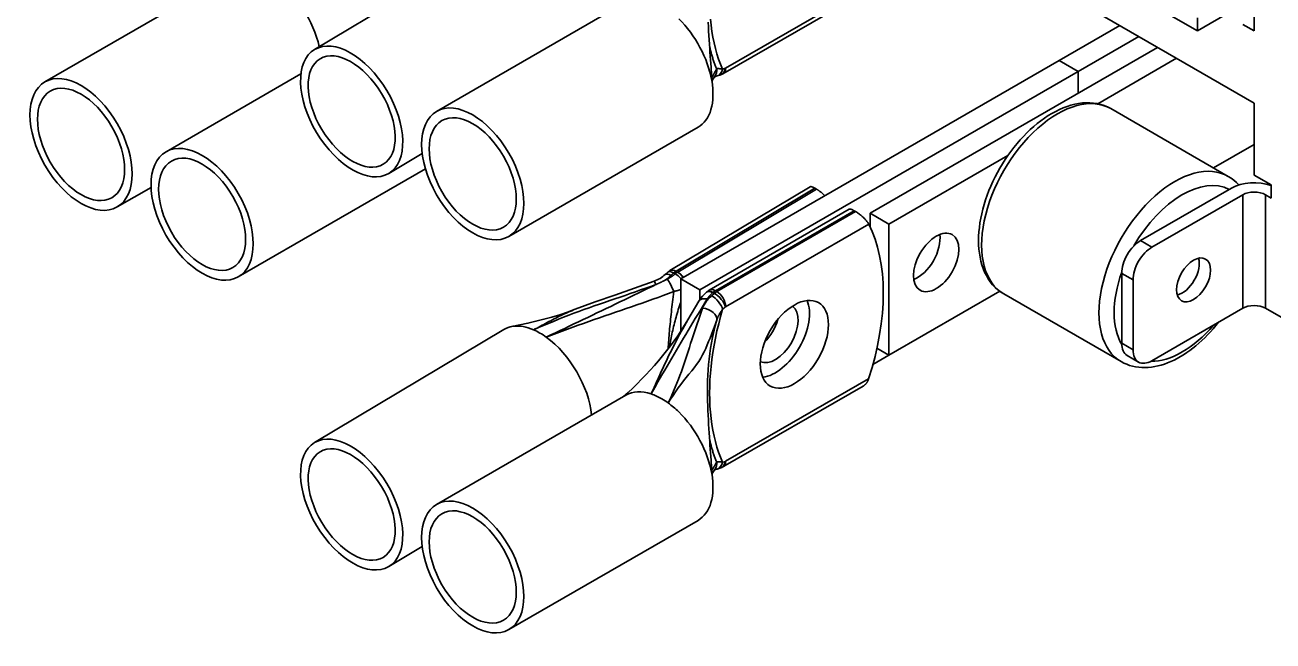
# Model space of a CAD drawing. Header units: millimetres. Extents: x -116965 to 323937, y 291661 to 566926.
# Drawn here: x -12207.3 to -11974.1, y 313474.2 to 313589.3 of the extents above; entities that cross this region are included whole.
import ezdxf

# ---------------------------------------------------------------- set-up
doc = ezdxf.new("R2010")
doc.units = ezdxf.units.MM
doc.layers.add('Visible Edges(Schneider)', color=7, linetype='Continuous', lineweight=35)
doc.layers.add('Visible Tangent Edges(Schneider)', color=7, linetype='Continuous', lineweight=35)

msp = doc.modelspace()

# ---------------------------------------------------------------- linework, layer by layer
at = {"layer": 'Visible Edges(Schneider)'}
for p, q in [((-11988.260336, 313588.207615), (-12028.211869, 313611.273644)), ((-11977.653734, 313588.207615), (-11977.653734, 313608.62003)), ((-12117.86906, 313605.889153), (-12153.218613, 313584.741477)), ((-11977.653734, 313574.735422), (-12026.090548, 313602.70043)), ((-12168.249297, 313599.091447), (-12203.604635, 313578.6879)), ((-12050.716628, 313595.294762), (-12076.902068, 313580.183159)), ((-12095.063745, 313593.580095), (-12130.419083, 313573.176549)), ((-11981.896374, 313591.88185), (-11988.260336, 313588.207615)), ((-12014.069733, 313582.696264), (-12002.756025, 313589.228236)), ((-11988.260336, 313588.207615), (-11988.260336, 313590.657105)), ((-11977.653734, 313588.207615), (-11979.775054, 313589.43236)), ((-11999.220491, 313587.186995), (-12010.534199, 313580.655022)), ((-12049.425072, 313554.118883), (-11995.684957, 313585.145753)), ((-12014.069733, 313582.696264), (-12084.780411, 313541.871434)), ((-12010.534199, 313580.655022), (-12014.069733, 313582.696264)), ((-11992.149423, 313583.104512), (-12006.864326, 313574.608858)), ((-12155.75993, 313580.176838), (-12180.977218, 313565.623955)), ((-12010.534199, 313580.655022), (-12081.244877, 313539.830193)), ((-12078.932256, 313578.96956), (-12078.400435, 313579.736763)), ((-12077.473563, 313579.943344), (-12077.983632, 313579.802162)), ((-12010.534199, 313576.572539), (-12010.534199, 313580.655022)), ((-12004.423286, 313573.684757), (-11982.502976, 313561.02906)), ((-11977.653734, 313574.735422), (-11977.653734, 313561.263228)), ((-12081.568144, 313570.19487), (-12116.923482, 313549.791323)), ((-11985.230898, 313562.604026), (-11977.653734, 313566.978704)), ((-12133.112862, 313565.306852), (-12139.357147, 313561.571243)), ((-12023.663756, 313564.909703), (-12045.889538, 313552.077642)), ((-12132.510162, 313562.420737), (-12167.481617, 313542.23873)), ((-11977.653734, 313561.263228), (-11974.471753, 313559.426111)), ((-12183.766594, 313558.962894), (-12190.109034, 313555.302675)), ((-12060.621554, 313559.077867), (-12086.808008, 313543.411965)), ((-12059.441146, 313558.649618), (-12059.723989, 313558.812917)), ((-11998.866937, 313549.01578), (-11981.896374, 313558.813739)), ((-11974.471753, 313559.426111), (-11974.471753, 313556.976621)), ((-11979.775054, 313557.588994), (-11996.745617, 313547.791035)), ((-11974.471753, 313556.976621), (-11975.532413, 313557.588994)), ((-12053.293284, 313554.864636), (-12079.477728, 313539.753608)), ((-12052.391849, 313554.607273), (-12052.109006, 313554.443974)), ((-12045.889538, 313552.077642), (-12049.425072, 313554.118883)), ((-12049.425072, 313551.582415), (-12049.425072, 313554.118883)), ((-12045.889538, 313527.582744), (-12045.889538, 313552.077642)), ((-12002.402471, 313529.82811), (-12002.402471, 313542.892055)), ((-12084.780411, 313541.871434), (-12084.780411, 313532.080241)), ((-12081.244877, 313539.830193), (-12084.780411, 313541.871434)), ((-12000.281151, 313528.603365), (-12000.281151, 313541.66731)), ((-12083.457494, 313534.208003), (-12081.399007, 313537.694607)), ((-12081.244877, 313539.830193), (-12081.244877, 313537.940382)), ((-12079.952124, 313539.401729), (-12079.882391, 313539.463036)), ((-12045.889538, 313527.582744), (-12025.179845, 313539.539491)), ((-12024.423286, 313539.043741), (-12002.502976, 313526.388044)), ((-11979.775054, 313536.360083), (-11996.745617, 313526.562124)), ((-11975.532413, 313536.360083), (-11962.097385, 313528.603365)), ((-12117.86906, 313532.40446), (-12153.218613, 313511.256785)), ((-12048.137012, 313528.880324), (-12045.889538, 313527.582744)), ((-12048.885283, 313525.853151), (-12045.889538, 313527.582744)), ((-11999.245617, 313526.314479), (-12001.366937, 313527.539224)), ((-12050.716628, 313521.81007), (-12076.902068, 313506.698467)), ((-12095.063745, 313520.095403), (-12130.419083, 313499.691856)), ((-12078.932256, 313505.484868), (-12078.400435, 313506.252071)), ((-12077.473563, 313506.458651), (-12077.983632, 313506.31747)), ((-12081.568144, 313496.710177), (-12116.923482, 313476.306631)), ((-12133.112862, 313491.82216), (-12139.357147, 313488.08655))]:
    msp.add_line(p, q, dxfattribs=at)
at = {"layer": 'Visible Edges(Schneider)', "flags": 128}
for points in [[(-12079.681531, 313589.856821), (-12079.63798, 313588.996879), (-12079.590536, 313588.1567), (-12079.540242, 313587.336737), (-12079.488136, 313586.53745), (-12079.435261, 313585.759293), (-12079.382657, 313585.002722), (-12079.330716, 313584.265308), (-12079.226696, 313582.82972), (-12079.122665, 313581.438944), (-12079.018896, 313580.084306), (-12078.915664, 313578.757131), (-12078.813102, 313577.44989)], [(-12078.485663, 313579.615222), (-12078.406442, 313579.654229), (-12078.294202, 313579.701094), (-12078.152161, 313579.751468), (-12077.983632, 313579.802162)], [(-12077.473563, 313579.943344), (-12077.162058, 313580.052835), (-12076.902068, 313580.183159)], [(-12024.423286, 313539.04374), (-12024.996766, 313539.408694), (-12025.537816, 313539.821331), (-12026.044496, 313540.278576), (-12026.514866, 313540.777358), (-12026.946987, 313541.314602), (-12027.339111, 313541.88713), (-12027.691294, 313542.491612), (-12028.00409, 313543.125705), (-12028.277978, 313543.787192), (-12028.513437, 313544.473859), (-12028.710944, 313545.18349), (-12028.871041, 313545.913975), (-12028.994538, 313546.663913), (-12029.082035, 313547.431855), (-12029.1341, 313548.216305), (-12029.151296, 313549.015771), (-12029.13419, 313549.828757), (-12029.083344, 313550.653768), (-12028.999268, 313551.489334), (-12028.88244, 313552.333908), (-12028.733453, 313553.185835), (-12028.552897, 313554.043461), (-12028.341364, 313554.905129), (-12028.099447, 313555.769187), (-12027.827735, 313556.633977), (-12027.526847, 313557.497776), (-12027.197575, 313558.358786), (-12026.840772, 313559.215249), (-12026.457292, 313560.065402), (-12026.04799, 313560.907486), (-12025.61372, 313561.739739), (-12025.155336, 313562.560399), (-12024.673791, 313563.367678), (-12024.170174, 313564.159898), (-12023.645572, 313564.935426), (-12023.101073, 313565.69263), (-12022.537768, 313566.429876), (-12021.956746, 313567.145532), (-12021.359105, 313567.837966), (-12020.746033, 313568.505641), (-12020.11869, 313569.147184), (-12019.47822, 313569.761239), (-12018.825764, 313570.346449), (-12018.162465, 313570.901458), (-12017.489465, 313571.424908), (-12016.807902, 313571.915477), (-12016.118858, 313572.37202), (-12015.42335, 313572.793321), (-12014.722392, 313573.178148), (-12014.016998, 313573.525274), (-12013.308184, 313573.833466), (-12012.596964, 313574.101496), (-12011.884166, 313574.328109), (-12011.170637, 313574.511867), (-12010.458061, 313574.651263), (-12009.748166, 313574.744788), (-12009.042677, 313574.790935), (-12008.34332, 313574.788197), (-12007.651822, 313574.735063), (-12006.970629, 313574.629788), (-12006.303489, 313574.471832), (-12005.654091, 313574.261485), (-12005.026127, 313573.99903), (-12004.423286, 313573.684757)], [(-11982.502976, 313561.02906), (-11981.96027, 313560.685765), (-11981.446091, 313560.299858), (-11980.962542, 313559.873814), (-11980.511728, 313559.410113)], [(-12059.72399, 313558.812917), (-12059.776799, 313558.842945), (-12059.828994, 313558.871687), (-12059.880454, 313558.899077), (-12059.931063, 313558.92505), (-12059.98071, 313558.949535), (-12060.029275, 313558.97247), (-12060.076646, 313558.993784), (-12060.122706, 313559.013415), (-12060.167339, 313559.031292), (-12060.210429, 313559.047353), (-12060.251868, 313559.061525), (-12060.291536, 313559.073749), (-12060.329384, 313559.084012), (-12060.365399, 313559.092348), (-12060.399564, 313559.098796), (-12060.431865, 313559.103391), (-12060.462288, 313559.10617), (-12060.490811, 313559.107173), (-12060.517427, 313559.106434), (-12060.542115, 313559.103991), (-12060.564864, 313559.099881), (-12060.585659, 313559.094139), (-12060.60448, 313559.086805), (-12060.621518, 313559.077836)], [(-12057.853961, 313557.417523), (-12057.913946, 313557.475938), (-12057.974535, 313557.53377), (-12058.035596, 313557.590903), (-12058.09713, 313557.647336), (-12058.16014, 313557.703986), (-12058.224713, 313557.760926), (-12058.290662, 313557.817983), (-12058.3578, 313557.874981), (-12058.425938, 313557.931749), (-12058.49489, 313557.988113), (-12058.564471, 313558.043895), (-12058.634487, 313558.098928), (-12058.70476, 313558.153032), (-12058.775092, 313558.206038), (-12058.8453, 313558.25779), (-12058.915192, 313558.308182), (-12058.984589, 313558.357104), (-12059.053308, 313558.404453), (-12059.121165, 313558.450124), (-12059.187978, 313558.494011), (-12059.253567, 313558.536009), (-12059.317747, 313558.576012), (-12059.380334, 313558.613917), (-12059.441147, 313558.649617)], [(-12052.39185, 313554.607272), (-12052.444042, 313554.636924), (-12052.495664, 313554.665282), (-12052.546607, 313554.692283), (-12052.596754, 313554.717865), (-12052.646001, 313554.741959), (-12052.694231, 313554.764505), (-12052.741335, 313554.785437), (-12052.787202, 313554.804691), (-12052.831721, 313554.822202), (-12052.874779, 313554.83791), (-12052.916267, 313554.851745), (-12052.956073, 313554.863649), (-12052.994135, 313554.873598), (-12053.030442, 313554.881627), (-12053.064973, 313554.887775), (-12053.09771, 313554.892079), (-12053.128642, 313554.894578), (-12053.15775, 313554.895306), (-12053.185014, 313554.894306), (-12053.210425, 313554.89161), (-12053.233958, 313554.887262), (-12053.255606, 313554.881295), (-12053.275344, 313554.873751), (-12053.293268, 313554.864619)], [(-12049.677731, 313552.091585), (-12049.726474, 313552.1815), (-12049.782603, 313552.275978), (-12049.845829, 313552.374423), (-12049.915878, 313552.47623), (-12049.992467, 313552.580801), (-12050.075313, 313552.687535), (-12050.164109, 313552.795834), (-12050.25826, 313552.905053), (-12050.35699, 313553.014507), (-12050.459532, 313553.123503), (-12050.565102, 313553.231359), (-12050.672938, 313553.337377), (-12050.782501, 313553.441103), (-12050.896517, 313553.545072), (-12051.015106, 313553.649365), (-12051.137177, 313553.752948), (-12051.261652, 313553.854774), (-12051.387441, 313553.953812), (-12051.513452, 313554.049041), (-12051.638596, 313554.13968), (-12051.761791, 313554.225116), (-12051.881976, 313554.30472), (-12051.998071, 313554.37788), (-12052.109008, 313554.443973)], [(-12089.782283, 313541.423501), (-12089.493404, 313541.536083), (-12089.208847, 313541.663921), (-12088.931234, 313541.805473), (-12088.663091, 313541.9589), (-12088.405629, 313542.122895), (-12088.159628, 313542.296386), (-12087.92678, 313542.477617), (-12087.708653, 313542.664673)], [(-12087.201308, 313543.121312), (-12087.020746, 313543.269449), (-12086.808008, 313543.411965)], [(-12104.498687, 313536.185066), (-12102.643305, 313536.880804), (-12100.790433, 313537.548605), (-12097.102379, 313538.841871), (-12093.433498, 313540.124515), (-12089.782283, 313541.423501)], [(-12088.040559, 313541.462723), (-12088.09183, 313541.435596), (-12088.14322, 313541.408614), (-12088.19473, 313541.381781), (-12088.246361, 313541.355097), (-12088.298112, 313541.328566), (-12088.349982, 313541.302188), (-12088.40197, 313541.275968), (-12088.454075, 313541.249906), (-12088.506297, 313541.224006), (-12088.558636, 313541.198268), (-12088.611089, 313541.172696), (-12088.663657, 313541.147292), (-12088.716341, 313541.122056), (-12088.769141, 313541.09699), (-12088.822055, 313541.072095), (-12088.875084, 313541.047373), (-12088.928227, 313541.022825), (-12088.981483, 313540.998452), (-12089.034853, 313540.974256), (-12089.088336, 313540.950238), (-12089.14193, 313540.9264), (-12089.195635, 313540.902742), (-12089.24945, 313540.879266), (-12089.303373, 313540.855973)], [(-12081.399007, 313537.694607), (-12081.078624, 313538.179702), (-12080.727871, 313538.621283), (-12080.351362, 313539.027003), (-12079.952124, 313539.401729)], [(-12079.882391, 313539.463036), (-12079.696972, 313539.611309), (-12079.477728, 313539.753608)], [(-12116.375802, 313532.963725), (-12114.866809, 313533.258135), (-12113.361334, 313533.577535), (-12111.861094, 313533.924897), (-12110.367813, 313534.303189), (-12108.883211, 313534.715381), (-12107.409009, 313535.164445), (-12105.946927, 313535.65335), (-12104.498687, 313536.185066)], [(-12095.471072, 313519.860334), (-12094.617422, 313520.640809), (-12093.771738, 313521.438064), (-12092.935252, 313522.251822), (-12092.109192, 313523.081814), (-12091.29479, 313523.927762), (-12090.493275, 313524.789393), (-12089.705876, 313525.666431), (-12088.933824, 313526.558607), (-12088.178349, 313527.465644), (-12087.440682, 313528.387268), (-12086.72205, 313529.323206), (-12086.023686, 313530.273182), (-12085.346818, 313531.236924), (-12084.692677, 313532.214157), (-12084.062492, 313533.204608), (-12083.457494, 313534.208003)], [(-11984.311381, 313533.741033), (-11984.801035, 313533.130261), (-11985.302847, 313532.535818), (-11985.816113, 313531.958678), (-11986.340124, 313531.39975), (-11986.874186, 313530.859863), (-11987.417601, 313530.339843), (-11987.969673, 313529.840519), (-11988.529707, 313529.362717), (-11989.097004, 313528.907263), (-11989.670868, 313528.474986), (-11990.25061, 313528.066649), (-11990.83559, 313527.682939), (-11991.425188, 313527.324606), (-11992.018786, 313526.9924), (-11992.615764, 313526.68707), (-11993.215507, 313526.409366), (-11993.817393, 313526.16004), (-11994.420804, 313525.93984), (-11995.025296, 313525.749541), (-11995.630362, 313525.59003), (-11996.23496, 313525.462227), (-11996.838037, 313525.367051), (-11997.438541, 313525.305424), (-11998.035421, 313525.278263), (-11998.627622, 313525.286487), (-11999.214092, 313525.331017), (-11999.793408, 313525.412953), (-12000.363258, 313525.532813), (-12000.92139, 313525.690427), (-12001.465554, 313525.88562), (-12001.993499, 313526.118218), (-12002.502977, 313526.388044)], [(-12078.868146, 313530.889306), (-12079.066479, 313529.890478), (-12079.237414, 313528.887381), (-12079.382485, 313527.882035), (-12079.503224, 313526.876456), (-12079.601166, 313525.872662), (-12079.677845, 313524.872671), (-12079.734795, 313523.8785), (-12079.773548, 313522.892165), (-12079.795639, 313521.915687), (-12079.802602, 313520.951083), (-12079.79597, 313520.000369), (-12079.778415, 313519.065955), (-12079.752789, 313518.149467), (-12079.720147, 313517.251373), (-12079.681531, 313516.372129), (-12079.63798, 313515.512187), (-12079.590536, 313514.672008), (-12079.540242, 313513.852045), (-12079.488136, 313513.052757), (-12079.435261, 313512.2746), (-12079.382657, 313511.51803), (-12079.330716, 313510.780616), (-12079.226696, 313509.345028), (-12079.122665, 313507.954252), (-12079.018896, 313506.599613), (-12078.915664, 313505.272438), (-12078.813102, 313503.965198)], [(-12050.716637, 313521.810092), (-12050.660637, 313521.843923), (-12050.605062, 313521.880376), (-12050.55002, 313521.919383), (-12050.495616, 313521.960876), (-12050.441953, 313522.004787), (-12050.389141, 313522.051049), (-12050.337284, 313522.099593), (-12050.286485, 313522.150352), (-12050.23685, 313522.20326), (-12050.188486, 313522.258247), (-12050.141498, 313522.315246), (-12050.095993, 313522.374188), (-12050.052048, 313522.434978), (-12050.009711, 313522.497476), (-12049.969023, 313522.561533), (-12049.930016, 313522.627008), (-12049.892729, 313522.693756), (-12049.857206, 313522.76163), (-12049.823479, 313522.83049), (-12049.791589, 313522.900187), (-12049.761577, 313522.970577), (-12049.733474, 313523.041518), (-12049.707327, 313523.112862), (-12049.683168, 313523.184468)], [(-12078.485663, 313506.130529), (-12078.406442, 313506.169537), (-12078.294202, 313506.216401), (-12078.152161, 313506.266775), (-12077.983632, 313506.31747)], [(-12077.473563, 313506.458651), (-12077.162058, 313506.568143), (-12076.902068, 313506.698467)]]:
    msp.add_lwpolyline(points, dxfattribs=at)
at = {"layer": 'Visible Edges(Schneider)'}
for centre, major_axis, ratio, start_param, end_param in [((-12161.501496, 313587.398834), (-6.7478, 11.692613), 0.5774756636, 4.2163052071, 5.3735407794), ((-12088.315944, 313581.887482), (6.7478, -11.692613), 0.5774756636, 0, 2.0205080017), ((-11977.653734, 313556.364249), (-6, 0), 0.5773502692, 4.1533991144, 5.4977871438), ((-11977.653734, 313556.364249), (-3, 0), 0.5773502692, 3.926990817, 5.4977871438), ((-12077.002236, 313521.870638), (21.25, 36.80608), 0.5773502692, 5.0680101825, 5.9271296789), ((-12040.586237, 313546.974538), (3, 5.196152), 0.5773502692, 3.7717298997, 5.6530480611), ((-12040.586237, 313546.974538), (-3, -5.196152), 0.5773502692, 0.6301372461, 2.5114554075), ((-11998.866937, 313544.933297), (-2.5, -4.330127), 0.5773502692, 3.926990817, 5.4977871438), ((-11996.745617, 313543.708552), (2.5, 4.330127), 0.5773502692, 0.7853981634, 2.3561944902), ((-11991.088763, 313542.892055), (-2.25, -3.897114), 0.5773502692, 0.4908826783, 2.6507099753), ((-11991.088763, 313542.892055), (2.25, 3.897114), 0.5773502692, 3.6324753319, 5.7923026289), ((-12227.623495, 312914.910852), (-901.977596, -1019.446865), 0.2510860478, 4.2855385261, 4.2860857914), ((-12067.102742, 313531.665227), (4.5, 7.794229), 0.5773502692, 3.5453073402, 5.8794706205), ((-12067.102742, 313531.665227), (3, 5.196152), 0.5773502692, 3.2005523725, 6.2242255882), ((-11977.653734, 313535.135338), (-3, 0), 0.5773502692, 3.926990817, 5.4977871438), ((-12110.938328, 313520.819343), (-6.930733, 11.585117), 0.5668103666, 5.824697988, 6.2831853072), ((-12070.638276, 313533.706469), (3, 5.196152), 0.5773502692, 4.2930204806, 5.1317574802), ((-12110.938328, 313520.819343), (-6.930733, 11.585117), 0.5668103666, 5.6132578639, 5.824697988), ((-12110.938328, 313520.819343), (-6.930733, 11.585117), 0.5668103666, 5.3645478748, 5.6132578639), ((-12110.938328, 313520.819343), (-6.930733, 11.585117), 0.5668103666, 4.0164354647, 5.3645478748), ((-11998.866937, 313531.869351), (-2.5, -4.330127), 0.5773502692, 5.4977871438, 6.2831853072), ((-11996.745617, 313530.644606), (-2.5, -4.330127), 0.5773502692, 5.4977871438, 7.0685834706), ((-12088.315944, 313508.40279), (-6.7478, 11.692613), 0.5774756636, 5.7102864328, 6.2831853072), ((-12088.315944, 313508.40279), (-6.7478, 11.692613), 0.5774756636, 5.4978957739, 5.7102864328), ((-12088.315944, 313508.40279), (-6.7478, 11.692613), 0.5774756636, 5.3735407794, 5.4978957739), ((-12088.315944, 313508.40279), (-6.7478, 11.692613), 0.5774756636, 5.1621006553, 5.3735407794), ((-12088.315944, 313508.40279), (6.7478, -11.692613), 0.5774756636, 0, 2.0205080017)]:
    msp.add_ellipse(centre, major_axis=major_axis, ratio=ratio, start_param=start_param, end_param=end_param, dxfattribs=at)
for centre, major_axis, ratio in [((-12146.28788, 313573.15636), (-6.930733, 11.585117), 0.5668103666), ((-12146.28788, 313573.15636), (-5.903958, 9.868804), 0.5668103666), ((-12196.856834, 313566.995288), (-6.7478, 11.692613), 0.5774756636), ((-12196.856834, 313566.995288), (-5.748126, 9.960374), 0.5774756636), ((-12123.671283, 313561.483936), (6.7478, -11.692613), 0.5774756636), ((-12123.671283, 313561.483936), (5.748126, -9.960374), 0.5774756636), ((-12174.229417, 313553.931343), (6.7478, -11.692613), 0.5774756636), ((-12174.229417, 313553.931343), (5.748126, -9.960374), 0.5774756636), ((-12037.050703, 313544.933297), (3, 5.196152), 0.5773502692), ((-11988.967442, 313541.66731), (-2.25, -3.897114), 0.5773502692), ((-12063.567208, 313529.623986), (4.5, 7.794229), 0.5773502692), ((-12146.28788, 313499.671668), (-6.930733, 11.585117), 0.5668103666), ((-12146.28788, 313499.671668), (-5.903958, 9.868804), 0.5668103666), ((-12123.671283, 313487.999244), (6.7478, -11.692613), 0.5774756636), ((-12123.671283, 313487.999244), (5.748126, -9.960374), 0.5774756636)]:
    msp.add_ellipse(centre, major_axis=major_axis, ratio=ratio, dxfattribs=at)
at = {"layer": 'Visible Tangent Edges(Schneider)'}
for p, q in [((-12049.683169, 313596.669159), (-12076.425347, 313581.236263)), ((-12076.460932, 313581.220981), (-12076.970494, 313581.07994)), ((-12085.65664, 313543.298851), (-12059.723989, 313558.812917)), ((-12059.441146, 313558.649618), (-12085.360044, 313543.14378)), ((-11979.775054, 313557.588994), (-11979.775054, 313536.360083)), ((-11975.532413, 313557.588994), (-11975.532413, 313536.360083)), ((-12078.32775, 313539.639679), (-12052.391849, 313554.607273)), ((-12052.109006, 313554.443974), (-12078.045554, 313539.476006)), ((-12076.419562, 313536.658889), (-12049.677732, 313552.091584)), ((-11996.745617, 313547.791035), (-11998.866937, 313549.01578)), ((-12086.100396, 313542.967738), (-12085.817856, 313542.804339)), ((-12085.37377, 313543.135609), (-12085.65664, 313543.298851)), ((-12085.360044, 313543.14378), (-12085.37377, 313543.135609)), ((-12002.402471, 313542.892055), (-12000.281151, 313541.66731)), ((-12078.846433, 313539.254727), (-12078.776181, 313539.315848)), ((-12000.281151, 313528.603365), (-12002.402471, 313529.82811)), ((-12049.683169, 313523.184467), (-12076.425347, 313507.751571)), ((-12076.460932, 313507.736289), (-12076.970494, 313507.595248))]:
    msp.add_line(p, q, dxfattribs=at)
at = {"layer": 'Visible Tangent Edges(Schneider)', "flags": 128}
for points in [[(-12076.97077, 313581.080659), (-12077.357135, 313581.989141), (-12077.710991, 313582.932674), (-12078.032064, 313583.910554), (-12078.319981, 313584.921807), (-12078.574221, 313585.964302), (-12078.794626, 313587.036068), (-12078.981068, 313588.135176), (-12079.133417, 313589.2597), (-12079.251553, 313590.407698)], [(-12079.404941, 313585.324143), (-12079.363462, 313585.134297), (-12079.320801, 313584.945686), (-12079.276957, 313584.758325), (-12079.231927, 313584.572224), (-12079.185709, 313584.387399), (-12079.1383, 313584.203862), (-12079.089699, 313584.021625), (-12079.039902, 313583.840701), (-12078.988909, 313583.661105), (-12078.936715, 313583.482848), (-12078.88332, 313583.305944), (-12078.82872, 313583.130406), (-12078.772915, 313582.95625), (-12078.715911, 313582.783501), (-12078.657709, 313582.612166), (-12078.598307, 313582.442248), (-12078.537708, 313582.27375), (-12078.47591, 313582.106672), (-12078.412913, 313581.94102), (-12078.348717, 313581.776795), (-12078.283323, 313581.614), (-12078.21673, 313581.452637), (-12078.148938, 313581.29271), (-12078.079947, 313581.134222)], [(-12078.07972, 313581.133197), (-12078.116925, 313581.066769), (-12078.154111, 313581.000201), (-12078.191282, 313580.933495), (-12078.228439, 313580.866646), (-12078.265586, 313580.799654), (-12078.302726, 313580.732518), (-12078.339862, 313580.665236), (-12078.376996, 313580.597807), (-12078.414132, 313580.530229), (-12078.451273, 313580.462502), (-12078.488421, 313580.394623), (-12078.52558, 313580.326591), (-12078.562752, 313580.258405), (-12078.599941, 313580.190063), (-12078.637149, 313580.121564), (-12078.674379, 313580.052907), (-12078.711634, 313579.984089), (-12078.748917, 313579.915111), (-12078.786232, 313579.84597), (-12078.823581, 313579.776665), (-12078.860959, 313579.707195), (-12078.898365, 313579.637558), (-12078.935807, 313579.567753), (-12078.973292, 313579.497778)], [(-12076.970494, 313581.07994), (-12077.032195, 313581.090259), (-12077.092815, 313581.099937), (-12077.152313, 313581.108965), (-12077.210647, 313581.117332), (-12077.267777, 313581.12503), (-12077.32366, 313581.132049), (-12077.378258, 313581.13838), (-12077.431533, 313581.144016), (-12077.483444, 313581.148948), (-12077.533958, 313581.153169), (-12077.583034, 313581.156671), (-12077.630651, 313581.159448), (-12077.676849, 313581.161495), (-12077.721615, 313581.162805), (-12077.764897, 313581.163364), (-12077.806642, 313581.163161), (-12077.846802, 313581.162188), (-12077.885328, 313581.160436), (-12077.922177, 313581.157898), (-12077.9573, 313581.154566), (-12077.990654, 313581.150433), (-12078.022201, 313581.145496), (-12078.051902, 313581.139752), (-12078.07972, 313581.133197)], [(-12076.425347, 313581.236263), (-12076.426845, 313581.235408), (-12076.428343, 313581.23457), (-12076.429842, 313581.233752), (-12076.43134, 313581.232951), (-12076.432838, 313581.23217), (-12076.434334, 313581.231407), (-12076.43583, 313581.230663), (-12076.437324, 313581.229938), (-12076.438817, 313581.229232), (-12076.440308, 313581.228545), (-12076.441797, 313581.227878), (-12076.443284, 313581.22723), (-12076.44477, 313581.226602), (-12076.446253, 313581.225993), (-12076.447734, 313581.225403), (-12076.449212, 313581.224832), (-12076.450689, 313581.224282), (-12076.452162, 313581.223751), (-12076.453633, 313581.223239), (-12076.4551, 313581.222748), (-12076.456564, 313581.222276), (-12076.458024, 313581.221824), (-12076.45948, 313581.221393), (-12076.460932, 313581.220981)], [(-12088.04056, 313541.462723), (-12087.975122, 313541.501409), (-12087.910198, 313541.540553), (-12087.845774, 313541.580157), (-12087.781816, 313541.620238), (-12087.718301, 313541.660804), (-12087.655236, 313541.701848), (-12087.592634, 313541.743356), (-12087.530503, 313541.785321), (-12087.468851, 313541.827731), (-12087.407688, 313541.870578), (-12087.347021, 313541.913852), (-12087.286859, 313541.957542), (-12087.22721, 313542.001639), (-12087.168082, 313542.046132), (-12087.109483, 313542.091013), (-12087.051422, 313542.13627), (-12086.993906, 313542.181894), (-12086.936945, 313542.227874), (-12086.880545, 313542.2742), (-12086.824713, 313542.320863), (-12086.769457, 313542.367852), (-12086.714782, 313542.415157), (-12086.660698, 313542.462769), (-12086.60721, 313542.510677)], [(-12085.817856, 313542.804339), (-12085.871668, 313542.757407), (-12085.926203, 313542.710865), (-12085.981453, 313542.66473), (-12086.037407, 313542.619021), (-12086.094056, 313542.573755), (-12086.15139, 313542.528952), (-12086.2094, 313542.484629), (-12086.268075, 313542.440806), (-12086.327393, 313542.397506), (-12086.387348, 313542.354749), (-12086.447941, 313542.312544), (-12086.509175, 313542.270906), (-12086.571052, 313542.229844), (-12086.633575, 313542.189373), (-12086.696745, 313542.149502), (-12086.760566, 313542.110246), (-12086.825036, 313542.071624), (-12086.890141, 313542.033662), (-12086.955866, 313541.996387), (-12087.022194, 313541.959827), (-12087.089111, 313541.924007), (-12087.156601, 313541.888956), (-12087.224648, 313541.854699), (-12087.293238, 313541.821265)], [(-12086.60721, 313542.510677), (-12086.586102, 313542.529747), (-12086.564992, 313542.548815), (-12086.543881, 313542.56788), (-12086.52277, 313542.586943), (-12086.501658, 313542.606003), (-12086.480546, 313542.625062), (-12086.459432, 313542.644117), (-12086.438318, 313542.663171), (-12086.417203, 313542.682222), (-12086.396088, 313542.701272), (-12086.374971, 313542.720319), (-12086.353854, 313542.739363), (-12086.332736, 313542.758406), (-12086.311618, 313542.777446), (-12086.290499, 313542.796485), (-12086.269379, 313542.815521), (-12086.248259, 313542.834555), (-12086.227137, 313542.853587), (-12086.206015, 313542.872617), (-12086.184893, 313542.891645), (-12086.163769, 313542.910671), (-12086.142646, 313542.929695), (-12086.121521, 313542.948717), (-12086.100396, 313542.967738)], [(-12086.100396, 313542.967738), (-12086.082333, 313542.983872), (-12086.064213, 313542.99982), (-12086.04604, 313543.015577), (-12086.027817, 313543.031142), (-12086.009546, 313543.046512), (-12085.991231, 313543.061683), (-12085.972875, 313543.076654), (-12085.954481, 313543.091422), (-12085.936052, 313543.105984), (-12085.917592, 313543.120338), (-12085.899102, 313543.134482), (-12085.880583, 313543.148416), (-12085.862036, 313543.162139), (-12085.84346, 313543.175652), (-12085.824858, 313543.188953), (-12085.806229, 313543.202042), (-12085.787576, 313543.214918), (-12085.768904, 313543.227576), (-12085.750216, 313543.240015), (-12085.731514, 313543.252233), (-12085.712802, 313543.264227), (-12085.694084, 313543.275996), (-12085.675362, 313543.287538), (-12085.65664, 313543.298851)], [(-12085.37377, 313543.135609), (-12085.392465, 313543.124309), (-12085.411166, 313543.112777), (-12085.429872, 313543.101014), (-12085.448577, 313543.089024), (-12085.467279, 313543.076806), (-12085.485976, 313543.064362), (-12085.504662, 313543.051696), (-12085.523337, 313543.038808), (-12085.541996, 313543.0257), (-12085.560636, 313543.012375), (-12085.579255, 313542.998835), (-12085.597848, 313542.985081), (-12085.616412, 313542.971118), (-12085.634946, 313542.956946), (-12085.653444, 313542.942568), (-12085.671905, 313542.927986), (-12085.690324, 313542.913204), (-12085.7087, 313542.898224), (-12085.727028, 313542.883048), (-12085.745306, 313542.86768), (-12085.76353, 313542.852122), (-12085.781699, 313542.836377), (-12085.799809, 313542.820449), (-12085.817856, 313542.804339)], [(-12112.293727, 313532.339796), (-12111.363529, 313532.740383), (-12110.431709, 313533.138196), (-12109.497894, 313533.532398), (-12108.561708, 313533.922155), (-12107.622778, 313534.306631), (-12106.68073, 313534.68499), (-12105.735191, 313535.056399), (-12104.785785, 313535.420021), (-12103.832272, 313535.775159), (-12102.875518, 313536.12265), (-12101.916251, 313536.463841), (-12100.955086, 313536.800017), (-12099.992637, 313537.132457), (-12099.02952, 313537.462445), (-12098.06635, 313537.791264), (-12097.103743, 313538.120194), (-12096.142068, 313538.450176), (-12095.181157, 313538.781258), (-12094.221094, 313539.113737), (-12093.261973, 313539.447925), (-12092.30389, 313539.784135), (-12091.346914, 313540.122591), (-12090.391069, 313540.463383), (-12089.436383, 313540.806617)], [(-12089.303373, 313540.855972), (-12090.160648, 313540.443535), (-12091.017823, 313540.030799), (-12091.874947, 313539.617829), (-12092.732069, 313539.204693), (-12093.58924, 313538.791456), (-12094.446509, 313538.378187), (-12095.303936, 313537.964966), (-12096.161578, 313537.551871), (-12097.01946, 313537.138937), (-12097.877607, 313536.726194), (-12098.736045, 313536.313678), (-12099.5948, 313535.901419), (-12100.453896, 313535.489452), (-12101.313359, 313535.077806), (-12102.173212, 313534.666518), (-12103.033459, 313534.255601), (-12103.894069, 313533.844989), (-12104.755007, 313533.434602), (-12105.616241, 313533.024362), (-12106.477737, 313532.61419), (-12107.339461, 313532.204005), (-12108.20138, 313531.793732), (-12109.063461, 313531.383289), (-12109.92567, 313530.972597)], [(-12089.436383, 313540.806617), (-12089.430823, 313540.808627), (-12089.425265, 313540.81064), (-12089.419709, 313540.812658), (-12089.414154, 313540.81468), (-12089.4086, 313540.816706), (-12089.403048, 313540.818736), (-12089.397498, 313540.820771), (-12089.391949, 313540.822809), (-12089.386401, 313540.824852), (-12089.380855, 313540.826898), (-12089.375311, 313540.828948), (-12089.369768, 313540.831003), (-12089.364226, 313540.833062), (-12089.358686, 313540.835125), (-12089.353148, 313540.837191), (-12089.347611, 313540.839262), (-12089.342076, 313540.841337), (-12089.336542, 313540.843416), (-12089.33101, 313540.845499), (-12089.32548, 313540.847586), (-12089.319951, 313540.849677), (-12089.314423, 313540.851772), (-12089.308898, 313540.853871), (-12089.303373, 313540.855974)], [(-12087.293238, 313541.821265), (-12087.324379, 313541.806333), (-12087.355521, 313541.7914), (-12087.386662, 313541.776466), (-12087.417803, 313541.761532), (-12087.448943, 313541.746597), (-12087.480084, 313541.731662), (-12087.511224, 313541.716726), (-12087.542363, 313541.701789), (-12087.573502, 313541.686852), (-12087.604641, 313541.671914), (-12087.63578, 313541.656976), (-12087.666919, 313541.642037), (-12087.698057, 313541.627097), (-12087.729195, 313541.612157), (-12087.760332, 313541.597216), (-12087.79147, 313541.582275), (-12087.822607, 313541.567333), (-12087.853744, 313541.55239), (-12087.88488, 313541.537447), (-12087.916016, 313541.522503), (-12087.947152, 313541.507559), (-12087.978288, 313541.492614), (-12088.009424, 313541.477668), (-12088.040559, 313541.462722)], [(-12109.92567, 313530.972597), (-12108.936082, 313531.348769), (-12107.945043, 313531.721848), (-12106.952612, 313532.091812), (-12105.958852, 313532.458646), (-12104.963822, 313532.822327), (-12103.967582, 313533.182837), (-12102.970193, 313533.540156), (-12101.971717, 313533.894265), (-12100.972241, 313534.245166), (-12099.972136, 313534.593215), (-12098.971825, 313534.939027), (-12097.971715, 313535.283214), (-12096.972212, 313535.626393), (-12095.973723, 313535.969179), (-12094.976653, 313536.312186), (-12093.981409, 313536.65603), (-12092.988409, 313537.001415), (-12091.997944, 313537.349049), (-12091.010159, 313537.699383), (-12090.025197, 313538.052859), (-12089.043201, 313538.409921), (-12088.064219, 313538.770887), (-12087.088129, 313539.135818), (-12086.114823, 313539.504778)], [(-12090.326177, 313520.34076), (-12089.903283, 313521.090067), (-12089.479112, 313521.838571), (-12089.053646, 313522.586263), (-12088.626865, 313523.333135), (-12088.198748, 313524.07918), (-12087.769277, 313524.824388), (-12087.338432, 313525.568753), (-12086.906192, 313526.312267), (-12086.472536, 313527.054918), (-12086.037471, 313527.796696), (-12085.601073, 313528.537612), (-12085.163422, 313529.277683), (-12084.724599, 313530.016921), (-12084.284686, 313530.755345), (-12083.843765, 313531.492969), (-12083.401916, 313532.229808), (-12082.959248, 313532.965886), (-12082.515934, 313533.701255), (-12082.07212, 313534.435965), (-12081.627954, 313535.170061), (-12081.183581, 313535.903592), (-12080.739148, 313536.636609), (-12080.294795, 313537.369168), (-12079.850655, 313538.101325)], [(-12086.114501, 313539.504766), (-12086.170942, 313539.008101), (-12086.22709, 313538.517141), (-12086.282733, 313538.031508), (-12086.337661, 313537.550827), (-12086.391751, 313537.074794), (-12086.444946, 313536.603278), (-12086.497153, 313536.136166), (-12086.548275, 313535.673342), (-12086.598217, 313535.214692), (-12086.646885, 313534.7601), (-12086.694185, 313534.309456), (-12086.740046, 313533.862682), (-12086.784397, 313533.419702), (-12086.827168, 313532.980439), (-12086.868287, 313532.544823), (-12086.907683, 313532.11282), (-12086.945324, 313531.684022), (-12086.981176, 313531.257967), (-12087.015181, 313530.834489), (-12087.047275, 313530.413543), (-12087.077395, 313529.995087), (-12087.105477, 313529.579075), (-12087.131456, 313529.165465), (-12087.155269, 313528.754215)], [(-12086.114823, 313539.504778), (-12086.055107, 313539.516887), (-12085.995724, 313539.529317), (-12085.936677, 313539.542063), (-12085.87797, 313539.555121), (-12085.819607, 313539.568487), (-12085.761591, 313539.582154), (-12085.703925, 313539.59612), (-12085.646615, 313539.610378), (-12085.589662, 313539.624924), (-12085.533071, 313539.639754), (-12085.476845, 313539.654863), (-12085.420988, 313539.670246), (-12085.365503, 313539.685898), (-12085.310395, 313539.701815), (-12085.255666, 313539.717992), (-12085.20132, 313539.734424), (-12085.147359, 313539.751107), (-12085.09378, 313539.768037), (-12085.040584, 313539.785212), (-12084.987768, 313539.80263), (-12084.935333, 313539.820287), (-12084.883278, 313539.838182), (-12084.831603, 313539.856311), (-12084.780306, 313539.874673)], [(-12079.007054, 313538.704805), (-12079.105507, 313538.617876), (-12079.202147, 313538.529759), (-12079.296897, 313538.440498), (-12079.389681, 313538.350136), (-12079.48042, 313538.258723), (-12079.569037, 313538.166303), (-12079.655458, 313538.072932), (-12079.739607, 313537.978657), (-12079.821411, 313537.88353), (-12079.900798, 313537.787601), (-12079.977694, 313537.69093), (-12080.052046, 313537.593543), (-12080.123903, 313537.495326), (-12080.193228, 313537.396266), (-12080.259919, 313537.296429), (-12080.323874, 313537.195888), (-12080.384997, 313537.094718), (-12080.443198, 313536.992987), (-12080.498385, 313536.890771), (-12080.550465, 313536.788145), (-12080.599352, 313536.685179), (-12080.644967, 313536.581947), (-12080.687231, 313536.478522), (-12080.726068, 313536.374975)], [(-12079.850655, 313538.101325), (-12079.818971, 313538.152577), (-12079.786231, 313538.203627), (-12079.752461, 313538.254458), (-12079.71769, 313538.305061), (-12079.681943, 313538.355418), (-12079.645249, 313538.405519), (-12079.607634, 313538.45535), (-12079.569125, 313538.504899), (-12079.529749, 313538.55415), (-12079.489538, 313538.603085), (-12079.448506, 313538.651707), (-12079.406655, 313538.700028), (-12079.363991, 313538.748057), (-12079.320532, 313538.79579), (-12079.276297, 313538.843215), (-12079.231305, 313538.890325), (-12079.185575, 313538.937108), (-12079.139128, 313538.983557), (-12079.091981, 313539.029665), (-12079.044155, 313539.075419), (-12078.995668, 313539.120811), (-12078.94654, 313539.165832), (-12078.896789, 313539.210474), (-12078.846433, 313539.254727)], [(-12078.49206, 313539.153162), (-12078.513465, 313539.134492), (-12078.534876, 313539.115819), (-12078.55629, 313539.097145), (-12078.57771, 313539.078472), (-12078.599134, 313539.059797), (-12078.620562, 313539.041122), (-12078.641995, 313539.022447), (-12078.663433, 313539.00377), (-12078.684875, 313538.985091), (-12078.706322, 313538.966413), (-12078.727773, 313538.947734), (-12078.749229, 313538.929054), (-12078.770689, 313538.910372), (-12078.792154, 313538.891688), (-12078.813624, 313538.873005), (-12078.835098, 313538.85432), (-12078.856576, 313538.835635), (-12078.878059, 313538.816948), (-12078.899547, 313538.79826), (-12078.921039, 313538.779572), (-12078.942536, 313538.760882), (-12078.964038, 313538.742191), (-12078.985544, 313538.723497), (-12079.007054, 313538.704805)], [(-12078.776181, 313539.315848), (-12078.757885, 313539.331741), (-12078.739542, 313539.347436), (-12078.721155, 313539.36293), (-12078.702725, 313539.378223), (-12078.684253, 313539.393311), (-12078.665741, 313539.408197), (-12078.647192, 313539.422878), (-12078.628605, 313539.437351), (-12078.609983, 313539.451617), (-12078.591327, 313539.465675), (-12078.572638, 313539.479524), (-12078.553919, 313539.493159), (-12078.535171, 313539.506582), (-12078.516395, 313539.519792), (-12078.497595, 313539.532786), (-12078.478772, 313539.545561), (-12078.459928, 313539.558117), (-12078.441067, 313539.570453), (-12078.422195, 313539.582562), (-12078.403312, 313539.594447), (-12078.384423, 313539.606102), (-12078.365531, 313539.617527), (-12078.346638, 313539.628719), (-12078.32775, 313539.639679)], [(-12078.776181, 313539.315848), (-12078.764337, 313539.309076), (-12078.752493, 313539.302304), (-12078.740649, 313539.295532), (-12078.728806, 313539.288759), (-12078.716964, 313539.281986), (-12078.705122, 313539.275211), (-12078.693281, 313539.268435), (-12078.68144, 313539.261661), (-12078.6696, 313539.254883), (-12078.65776, 313539.248107), (-12078.645921, 313539.24133), (-12078.634082, 313539.234551), (-12078.622244, 313539.227771), (-12078.610406, 313539.220992), (-12078.598569, 313539.214212), (-12078.586733, 313539.207432), (-12078.574897, 313539.200651), (-12078.563061, 313539.193868), (-12078.551226, 313539.187085), (-12078.539392, 313539.180302), (-12078.527558, 313539.173518), (-12078.515725, 313539.166734), (-12078.503892, 313539.159948), (-12078.49206, 313539.153162)], [(-12078.045554, 313539.476006), (-12078.064361, 313539.465072), (-12078.08317, 313539.453905), (-12078.10198, 313539.442507), (-12078.120786, 313539.430882), (-12078.139587, 313539.419029), (-12078.158377, 313539.406951), (-12078.177156, 313539.394649), (-12078.195918, 313539.382129), (-12078.214659, 313539.369389), (-12078.233378, 313539.356434), (-12078.252072, 313539.343265), (-12078.27074, 313539.329883), (-12078.289378, 313539.316289), (-12078.307987, 313539.302484), (-12078.326563, 313539.288471), (-12078.345105, 313539.274251), (-12078.363612, 313539.259825), (-12078.382083, 313539.245192), (-12078.400517, 313539.230358), (-12078.41891, 313539.21532), (-12078.437263, 313539.20008), (-12078.455573, 313539.184639), (-12078.473839, 313539.168999), (-12078.49206, 313539.153162)], [(-12078.045554, 313539.476006), (-12078.057319, 313539.482822), (-12078.069083, 313539.489638), (-12078.080847, 313539.496455), (-12078.09261, 313539.503272), (-12078.104372, 313539.510089), (-12078.116134, 313539.516906), (-12078.127895, 313539.523724), (-12078.139657, 313539.530542), (-12078.151416, 313539.537361), (-12078.163176, 313539.54418), (-12078.174935, 313539.550999), (-12078.186693, 313539.557819), (-12078.198451, 313539.564638), (-12078.210209, 313539.571459), (-12078.221965, 313539.578279), (-12078.233721, 313539.5851), (-12078.245477, 313539.591921), (-12078.257232, 313539.598743), (-12078.268986, 313539.605565), (-12078.28074, 313539.612387), (-12078.292493, 313539.619209), (-12078.304246, 313539.626032), (-12078.315998, 313539.632855), (-12078.32775, 313539.639679)], [(-12104.498713, 313536.185054), (-12104.838155, 313536.051566), (-12105.175443, 313535.913988), (-12105.510698, 313535.772657), (-12105.84404, 313535.627801), (-12106.175591, 313535.479645), (-12106.505467, 313535.328418), (-12106.833791, 313535.174347), (-12107.160681, 313535.017657), (-12107.486257, 313534.858577), (-12107.810638, 313534.697332), (-12108.133947, 313534.534151), (-12108.4563, 313534.369259), (-12108.77782, 313534.202885), (-12109.098625, 313534.035254), (-12109.418836, 313533.866595), (-12109.73857, 313533.697133), (-12110.05795, 313533.527096), (-12110.377095, 313533.356711), (-12110.696123, 313533.186204), (-12111.015156, 313533.015803), (-12111.334313, 313532.845735), (-12111.653714, 313532.676226), (-12111.97348, 313532.507504), (-12112.293727, 313532.339796)], [(-12080.726068, 313536.374975), (-12080.986951, 313535.640637), (-12081.243738, 313534.906246), (-12081.496584, 313534.171726), (-12081.745619, 313533.436992), (-12081.991128, 313532.701938), (-12082.233494, 313531.966444), (-12082.473103, 313531.230393), (-12082.710309, 313530.493651), (-12082.944922, 313529.755852), (-12083.17823, 313529.016958), (-12083.412146, 313528.277123), (-12083.64858, 313527.536496), (-12083.889443, 313526.795224), (-12084.136645, 313526.053454), (-12084.392098, 313525.311341), (-12084.657901, 313524.569161), (-12084.935826, 313523.827713), (-12085.224978, 313523.087079), (-12085.524182, 313522.347213), (-12085.832263, 313521.608074), (-12086.148046, 313520.869621), (-12086.470356, 313520.131814), (-12086.798019, 313519.394609), (-12087.129859, 313518.657963)], [(-12086.871989, 313529.124601), (-12086.820362, 313529.466799), (-12086.765533, 313529.809988), (-12086.707529, 313530.154088), (-12086.646375, 313530.499024), (-12086.582093, 313530.844718), (-12086.514709, 313531.191095), (-12086.444246, 313531.538077), (-12086.37073, 313531.885593), (-12086.29416, 313532.233686), (-12086.214506, 313532.582516), (-12086.131737, 313532.932224), (-12086.045871, 313533.282727), (-12085.956928, 313533.633932), (-12085.864925, 313533.985768), (-12085.769878, 313534.338161), (-12085.671805, 313534.691038), (-12085.570725, 313535.044326), (-12085.466655, 313535.397951), (-12085.359612, 313535.751841), (-12085.249614, 313536.105924), (-12085.136678, 313536.460125), (-12085.02082, 313536.814373), (-12084.902059, 313537.168594), (-12084.780411, 313537.522719)], [(-12076.97077, 313507.595967), (-12077.357135, 313508.504449), (-12077.710991, 313509.447982), (-12078.032064, 313510.425862), (-12078.319981, 313511.437115), (-12078.574221, 313512.479609), (-12078.794626, 313513.551376), (-12078.981068, 313514.650484), (-12079.133417, 313515.775007), (-12079.251553, 313516.923006), (-12079.335577, 313518.0924), (-12079.385723, 313519.281113), (-12079.40221, 313520.487092), (-12079.385199, 313521.712363), (-12079.334524, 313522.959174), (-12079.249948, 313524.225738), (-12079.131342, 313525.51015), (-12078.978586, 313526.810487), (-12078.791682, 313528.124728), (-12078.570799, 313529.45078), (-12078.31611, 313530.786549), (-12078.027824, 313532.129841), (-12077.706449, 313533.47796), (-12077.352306, 313534.829633), (-12076.965643, 313536.183906)], [(-12078.077341, 313534.145791), (-12078.049478, 313534.229326), (-12078.019718, 313534.313367), (-12077.988099, 313534.397852), (-12077.954662, 313534.482725), (-12077.919447, 313534.567924), (-12077.882498, 313534.653385), (-12077.843864, 313534.739047), (-12077.803592, 313534.824843), (-12077.761729, 313534.910712), (-12077.718327, 313534.996583), (-12077.673437, 313535.082399), (-12077.627115, 313535.16809), (-12077.579374, 313535.253667), (-12077.530172, 313535.33923), (-12077.479532, 313535.42475), (-12077.427494, 313535.51018), (-12077.374093, 313535.595471), (-12077.319368, 313535.680577), (-12077.263357, 313535.765451), (-12077.2061, 313535.850047), (-12077.147638, 313535.934315), (-12077.088011, 313536.018213), (-12077.02726, 313536.101696), (-12076.965428, 313536.184721)], [(-12076.965428, 313536.184721), (-12076.944173, 313536.203413), (-12076.922917, 313536.222106), (-12076.901662, 313536.240797), (-12076.880406, 313536.259486), (-12076.859149, 313536.278175), (-12076.837892, 313536.29686), (-12076.816635, 313536.315546), (-12076.795378, 313536.33423), (-12076.774121, 313536.352914), (-12076.752863, 313536.371596), (-12076.731604, 313536.390276), (-12076.710346, 313536.408955), (-12076.689087, 313536.427634), (-12076.667828, 313536.446311), (-12076.646569, 313536.464988), (-12076.62531, 313536.483663), (-12076.60405, 313536.502337), (-12076.58279, 313536.52101), (-12076.56153, 313536.539682), (-12076.54027, 313536.558354), (-12076.51901, 313536.577024), (-12076.497749, 313536.595692), (-12076.476488, 313536.614361), (-12076.455227, 313536.633029)], [(-12076.455227, 313536.633029), (-12076.453771, 313536.634297), (-12076.452312, 313536.63555), (-12076.45085, 313536.636785), (-12076.449384, 313536.638007), (-12076.447915, 313536.639211), (-12076.446442, 313536.6404), (-12076.444967, 313536.641572), (-12076.443489, 313536.642727), (-12076.442008, 313536.643866), (-12076.440524, 313536.644989), (-12076.439037, 313536.646094), (-12076.437549, 313536.647183), (-12076.436058, 313536.648254), (-12076.434565, 313536.64931), (-12076.433069, 313536.650348), (-12076.431572, 313536.651368), (-12076.430074, 313536.652371), (-12076.428574, 313536.653357), (-12076.427073, 313536.654325), (-12076.425571, 313536.655273), (-12076.424069, 313536.656204), (-12076.422567, 313536.657118), (-12076.421064, 313536.658012), (-12076.419562, 313536.658889)], [(-12083.457377, 313534.207977), (-12083.777616, 313533.657617), (-12084.094003, 313533.105531), (-12084.406456, 313532.55149), (-12084.714893, 313531.995263), (-12085.019251, 313531.436538), (-12085.319695, 313530.875203), (-12085.616451, 313530.311232), (-12085.909748, 313529.744604), (-12086.199811, 313529.175291), (-12086.486869, 313528.60327), (-12086.771147, 313528.028516), (-12087.052873, 313527.451009), (-12087.332273, 313526.870721), (-12087.609633, 313526.287673), (-12087.885376, 313525.702092), (-12088.159716, 313525.114128), (-12088.432837, 313524.523914), (-12088.704925, 313523.931584), (-12088.976166, 313523.337277), (-12089.246746, 313522.741123), (-12089.516852, 313522.14326), (-12089.786668, 313521.543822), (-12090.056381, 313520.942943), (-12090.326177, 313520.34076)], [(-12087.129859, 313518.657963), (-12086.684914, 313519.368172), (-12086.226742, 313520.074295), (-12085.756384, 313520.773497), (-12085.274886, 313521.462938), (-12084.783291, 313522.139784), (-12084.282645, 313522.801195), (-12083.773993, 313523.444338), (-12083.258379, 313524.066373), (-12082.742753, 313524.666762), (-12082.264781, 313525.259718), (-12081.827718, 313525.850559), (-12081.427664, 313526.442159), (-12081.060718, 313527.037399), (-12080.722982, 313527.639151), (-12080.410555, 313528.250295), (-12080.119537, 313528.873705), (-12079.844461, 313529.509556), (-12079.579132, 313530.153273), (-12079.321282, 313530.804115), (-12079.068751, 313531.461485), (-12078.81938, 313532.124782), (-12078.571565, 313532.793502), (-12078.324527, 313533.467296), (-12078.077341, 313534.145791)], [(-12078.077578, 313534.144309), (-12078.114412, 313534.008602), (-12078.150908, 313533.872887), (-12078.187065, 313533.737167), (-12078.222883, 313533.601443), (-12078.258362, 313533.465716), (-12078.293503, 313533.329991), (-12078.328305, 313533.194267), (-12078.362768, 313533.058548), (-12078.396893, 313532.922835), (-12078.430679, 313532.787129), (-12078.464126, 313532.651436), (-12078.497235, 313532.515754), (-12078.530005, 313532.380088), (-12078.562437, 313532.244437), (-12078.59453, 313532.108804), (-12078.626285, 313531.973193), (-12078.657702, 313531.837604), (-12078.68878, 313531.702039), (-12078.719521, 313531.566502), (-12078.749922, 313531.430993), (-12078.779986, 313531.295515), (-12078.809711, 313531.160069), (-12078.839098, 313531.024663), (-12078.868144, 313530.889307)], [(-12079.404941, 313511.839451), (-12079.363462, 313511.649605), (-12079.320801, 313511.460994), (-12079.276957, 313511.273633), (-12079.231927, 313511.087532), (-12079.185709, 313510.902707), (-12079.1383, 313510.719169), (-12079.089699, 313510.536932), (-12079.039902, 313510.356009), (-12078.988909, 313510.176413), (-12078.936715, 313509.998156), (-12078.88332, 313509.821252), (-12078.82872, 313509.645713), (-12078.772915, 313509.471557), (-12078.715911, 313509.298808), (-12078.657709, 313509.127474), (-12078.598307, 313508.957556), (-12078.537708, 313508.789057), (-12078.47591, 313508.62198), (-12078.412913, 313508.456328), (-12078.348717, 313508.292102), (-12078.283323, 313508.129307), (-12078.21673, 313507.967945), (-12078.148938, 313507.808018), (-12078.079947, 313507.649529)], [(-12078.07972, 313507.648504), (-12078.116925, 313507.582076), (-12078.154111, 313507.515509), (-12078.191282, 313507.448802), (-12078.228439, 313507.381954), (-12078.265586, 313507.314962), (-12078.302726, 313507.247826), (-12078.339862, 313507.180544), (-12078.376996, 313507.113115), (-12078.414132, 313507.045537), (-12078.451273, 313506.97781), (-12078.488421, 313506.90993), (-12078.52558, 313506.841898), (-12078.562752, 313506.773712), (-12078.599941, 313506.70537), (-12078.637149, 313506.636872), (-12078.674379, 313506.568214), (-12078.711634, 313506.499397), (-12078.748917, 313506.430419), (-12078.786232, 313506.361278), (-12078.823581, 313506.291973), (-12078.860959, 313506.222503), (-12078.898365, 313506.152866), (-12078.935807, 313506.083061), (-12078.973292, 313506.013085)], [(-12076.970494, 313507.595248), (-12077.032195, 313507.605567), (-12077.092815, 313507.615245), (-12077.152313, 313507.624273), (-12077.210647, 313507.63264), (-12077.267777, 313507.640337), (-12077.32366, 313507.647356), (-12077.378258, 313507.653688), (-12077.431533, 313507.659324), (-12077.483444, 313507.664256), (-12077.533958, 313507.668476), (-12077.583034, 313507.671978), (-12077.630651, 313507.674755), (-12077.676849, 313507.676803), (-12077.721615, 313507.678113), (-12077.764897, 313507.678671), (-12077.806642, 313507.678469), (-12077.846802, 313507.677496), (-12077.885328, 313507.675744), (-12077.922177, 313507.673206), (-12077.9573, 313507.669873), (-12077.990654, 313507.66574), (-12078.022201, 313507.660804), (-12078.051902, 313507.655059), (-12078.07972, 313507.648504)], [(-12076.425347, 313507.751571), (-12076.426845, 313507.750715), (-12076.428343, 313507.749878), (-12076.429842, 313507.749059), (-12076.43134, 313507.748259), (-12076.432838, 313507.747477), (-12076.434334, 313507.746714), (-12076.43583, 313507.74597), (-12076.437324, 313507.745245), (-12076.438817, 313507.74454), (-12076.440308, 313507.743853), (-12076.441797, 313507.743186), (-12076.443284, 313507.742538), (-12076.44477, 313507.741909), (-12076.446253, 313507.7413), (-12076.447734, 313507.740711), (-12076.449212, 313507.74014), (-12076.450689, 313507.739589), (-12076.452162, 313507.739058), (-12076.453633, 313507.738547), (-12076.4551, 313507.738055), (-12076.456564, 313507.737584), (-12076.458024, 313507.737132), (-12076.45948, 313507.736701), (-12076.460932, 313507.736289)]]:
    msp.add_lwpolyline(points, dxfattribs=at)
at = {"layer": 'Visible Tangent Edges(Schneider)'}
for centre, major_axis, ratio, start_param, end_param in [((-12080.282177, 313581.059279), (1.881742, -1.322516), 0.8957407168, 0, 0.6997994976), ((-12078.59684, 313582.018911), (0.613208, -2.216749), 0.7042221608, 0, 0.9496170074), ((-12078.087277, 313582.159953), (0.613714, -2.216609), 0.7041397918, 0, 0.9494562735), ((-12078.051693, 313582.175234), (1.149625, -1.992075), 0.5774756636, 0, 0.7855067935), ((-12014.423286, 313556.364249), (-10, -17.320508), 0.5773502692, 3.1415926536, 6.2831853072), ((-11992.502976, 313543.708552), (10, 17.320508), 0.5773502692, 0, 3.1415926536), ((-11991.088763, 313542.892055), (9, 15.588457), 0.5773502692, 0.021611667, 1.5752991034), ((-12086.169824, 313540.955285), (-1.538829, 1.709388), 0.4005504821, 5.3937307262, 6.2831853072), ((-12085.662713, 313541.411713), (-1.538594, 1.709599), 0.4006922812, 5.3941595163, 6.2831853072), ((-12085.627216, 313541.438204), (-1.180792, 1.973761), 0.5668103666, 5.4889028693, 6.2831853072), ((-12085.38022, 313541.24866), (1.519022, -1.727013), 0.3927057109, 1.5982906348, 2.2569232896), ((-12085.344346, 313541.274962), (1.172246, -1.978848), 0.5639131759, 1.6666566241, 2.3497548729), ((-12085.33062, 313541.283133), (-1.180792, 1.973761), 0.5668103666, 4.8056762964, 5.4889028693), ((-11991.088763, 313542.892055), (-9, -15.588457), 0.5773502692, 5.0210899578, 5.9744843298), ((-12089.002889, 313539.259583), (-0.779395, 2.163919), 0.0705436992, 5.4831697309, 6.2831853071), ((-12086.857041, 313540.269291), (0.990031, -2.076015), 0.1649353788, 1.116384594, 2.3332438885), ((-12079.421262, 313536.520502), (-1.977746, 1.174105), 0.5768478291, 5.2491973044, 6.2831853072), ((-12078.433368, 313537.674483), (-1.518757, 1.727246), 0.4125085956, 5.3998267088, 6.2831853072), ((-12078.363883, 313537.735572), (-1.518508, 1.727464), 0.4126540405, 5.3996143955, 6.2831853072), ((-12078.328103, 313537.761533), (-1.149625, 1.992075), 0.5774756636, 5.4978957739, 6.2831853072), ((-12078.591774, 313537.123692), (-1.518971, 1.727057), 0.4123826051, 3.8279801856, 5.4009653959), ((-12078.081572, 313537.572), (1.517495, -1.728355), 0.4132478224, 0.6867403981, 2.2579663059), ((-12078.045908, 313537.59786), (1.149625, -1.992075), 0.5774756636, 0.7855067935, 2.3563031203), ((-12080.279834, 313534.791379), (2.168706, -0.765974), 0.6416619238, 0.0846406085, 1.9957059988), ((-11991.088763, 313542.892055), (-9, -15.588457), 0.5773502692, 0.3087009774, 1.2612804131), ((-12080.282177, 313507.574587), (1.881742, -1.322516), 0.8957407168, 0, 0.6997994976), ((-12078.59684, 313508.534219), (0.613208, -2.216749), 0.7042221608, 0, 0.9496170074), ((-12078.087277, 313508.67526), (0.613714, -2.216609), 0.7041397918, 0, 0.9494562735), ((-12078.051693, 313508.690542), (1.149625, -1.992075), 0.5774756636, 0, 0.7855067935)]:
    msp.add_ellipse(centre, major_axis=major_axis, ratio=ratio, start_param=start_param, end_param=end_param, dxfattribs=at)

doc.saveas('drawing.dxf')
